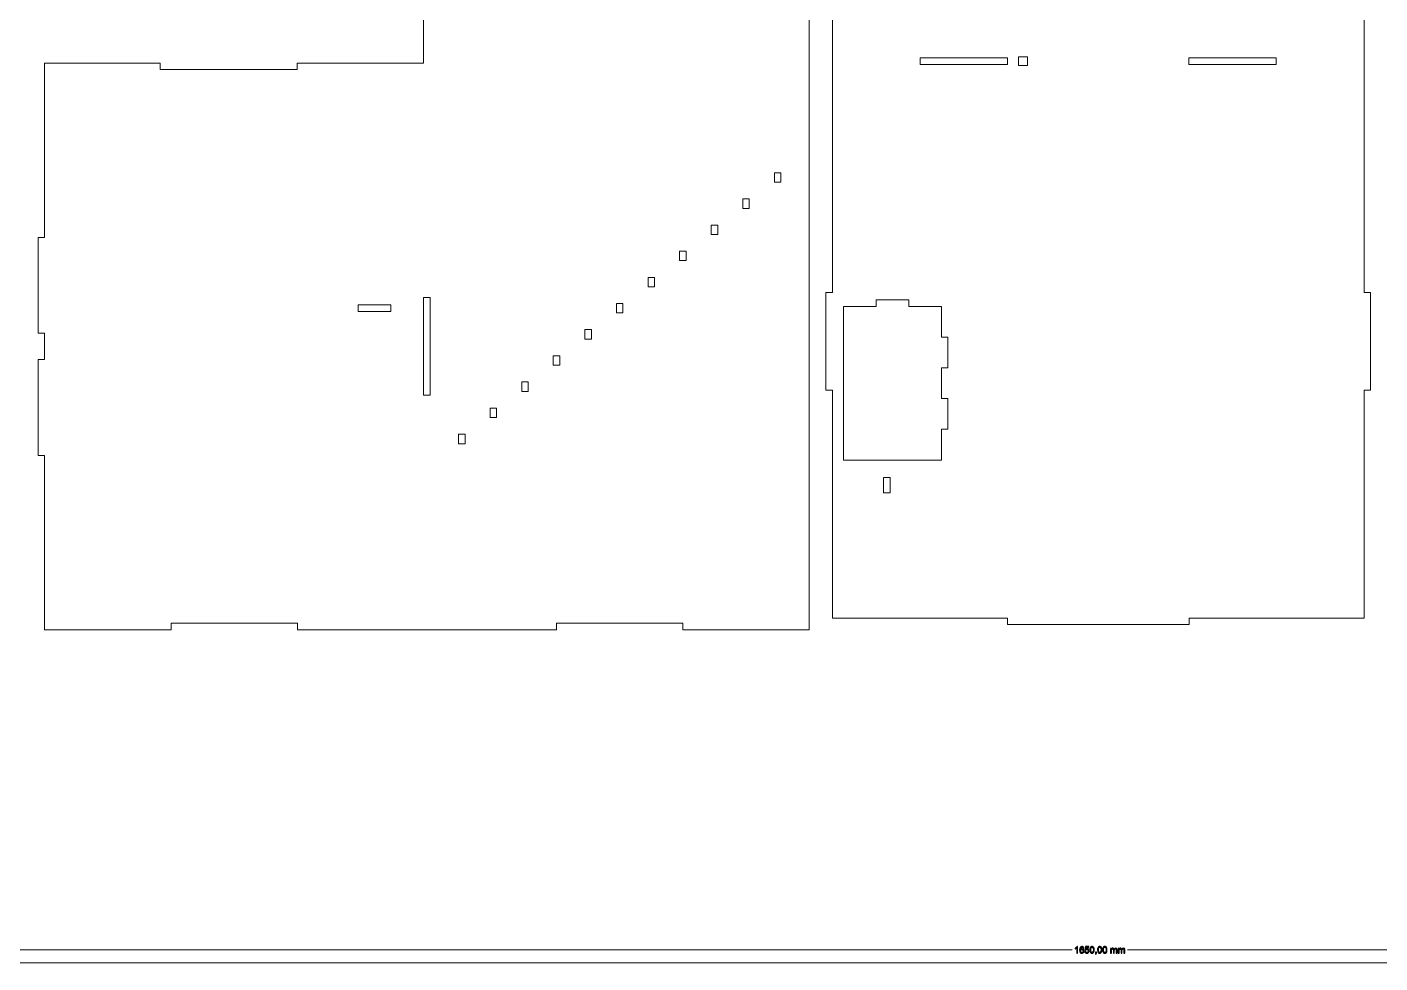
# Model space of a CAD drawing. Header units: centimetres. Extents: x -82 to 82, y -72 to 72.
# Drawn here: x -49.2 to 12.9, y -72.5 to -29.6 of the extents above; entities that cross this region are included whole.
import ezdxf

# ---------------------------------------------------------------- set-up
doc = ezdxf.new("R2010")
doc.units = ezdxf.units.CM
doc.header["$MEASUREMENT"] = 0
doc.layers.add('Camada 1', color=7, linetype='Continuous')

msp = doc.modelspace()

# ---------------------------------------------------------------- linework, layer by layer
at = {"layer": 'Camada 1', "color": 2, "lineweight": 9}
msp.add_open_spline([(-82.5, 72.5), (-82.5, 72.5), (82.5, 72.5), (82.5, 72.5), (82.5, 72.5), (82.5, -72.5), (82.5, -72.5), (82.5, -72.5), (-82.5, -72.5), (-82.5, -72.5), (-82.5, -72.5), (-82.5, 72.5), (-82.5, 72.5)], degree=3, knots=[0, 0, 0, 0, 0.25, 0.25, 0.25, 0.5, 0.5, 0.5, 0.75, 0.75, 0.75, 1, 1, 1, 1], dxfattribs=at)
at = {"layer": 'Camada 1', "color": 250, "lineweight": 9}
for points, knots in [([(-48.39898, -31.20835), (-48.39898, -31.20835), (-48.39898, -39.20835), (-48.39898, -39.20835), (-48.39898, -39.20835), (-48.69898, -39.20835), (-48.69898, -39.20835), (-48.69898, -39.20835), (-48.69898, -43.60835), (-48.69898, -43.60835), (-48.69898, -43.60835), (-48.39898, -43.60835), (-48.39898, -43.60835), (-48.39898, -43.60835), (-48.39898, -44.80835), (-48.39898, -44.80835), (-48.39898, -44.80835), (-48.69898, -44.80835), (-48.69898, -44.80835), (-48.69898, -44.80835), (-48.69898, -49.20835), (-48.69898, -49.20835), (-48.69898, -49.20835), (-48.39898, -49.20835), (-48.39898, -49.20835), (-48.39898, -49.20835), (-48.39898, -57.20835), (-48.39898, -57.20835), (-48.39898, -57.20835), (-42.59598, -57.20835), (-42.59598, -57.20835), (-42.59598, -57.20835), (-42.59598, -56.90835), (-42.59598, -56.90835), (-42.59598, -56.90835), (-36.79598, -56.90835), (-36.79598, -56.90835), (-36.79598, -56.90835), (-36.79598, -57.20835), (-36.79598, -57.20835), (-36.79598, -57.20835), (-24.89599, -57.20835), (-24.89599, -57.20835), (-24.89599, -57.20835), (-24.89599, -56.90835), (-24.89599, -56.90835), (-24.89599, -56.90835), (-19.09599, -56.90835), (-19.09599, -56.90835), (-19.09599, -56.90835), (-19.09599, -57.20835), (-19.09599, -57.20835), (-19.09599, -57.20835), (-13.29899, -57.20835), (-13.29899, -57.20835), (-13.29899, -57.20835), (-13.29899, -46.45335), (-13.29899, -46.45335), (-13.29899, -46.45335), (-13.29899, -41.96335), (-13.29899, -41.96335), (-13.29899, -41.96335), (-13.29899, -23.96335), (-13.29899, -23.96335), (-13.29899, -23.96335), (-13.29899, -20.96335), (-13.29899, -20.96335), (-13.29899, -20.96335), (-13.29899, -19.20835), (-13.29899, -19.20835), (-13.29899, -19.20835), (-19.09599, -19.20835), (-19.09599, -19.20835), (-19.09599, -19.20835), (-19.09599, -19.50835), (-19.09599, -19.50835), (-19.09599, -19.50835), (-24.89599, -19.50835), (-24.89599, -19.50835), (-24.89599, -19.50835), (-24.89599, -19.20835), (-24.89599, -19.20835), (-24.89599, -19.20835), (-30.99898, -19.20835), (-30.99898, -19.20835), (-30.99898, -19.20835), (-30.99898, -23.99935), (-30.99898, -23.99935), (-30.99898, -23.99935), (-30.69898, -23.99935), (-30.69898, -23.99935), (-30.69898, -23.99935), (-30.69898, -28.49035), (-30.69898, -28.49035), (-30.69898, -28.49035), (-30.99898, -28.49035), (-30.99898, -28.49035), (-30.99898, -28.49035), (-30.99898, -31.20835), (-30.99898, -31.20835), (-30.99898, -31.20835), (-36.79798, -31.20835), (-36.79798, -31.20835), (-36.79798, -31.20835), (-36.79798, -31.50835), (-36.79798, -31.50835), (-36.79798, -31.50835), (-42.59798, -31.50835), (-42.59798, -31.50835), (-42.59798, -31.50835), (-43.09798, -31.50835), (-43.09798, -31.50835), (-43.09798, -31.50835), (-43.09798, -31.20835), (-43.09798, -31.20835), (-43.09798, -31.20835), (-48.39898, -31.20835), (-48.39898, -31.20835)], [0, 0, 0, 0, 0.02564103, 0.02564103, 0.02564103, 0.05128205, 0.05128205, 0.05128205, 0.07692308, 0.07692308, 0.07692308, 0.1025641, 0.1025641, 0.1025641, 0.12820513, 0.12820513, 0.12820513, 0.15384615, 0.15384615, 0.15384615, 0.17948718, 0.17948718, 0.17948718, 0.20512821, 0.20512821, 0.20512821, 0.23076923, 0.23076923, 0.23076923, 0.25641026, 0.25641026, 0.25641026, 0.28205128, 0.28205128, 0.28205128, 0.30769231, 0.30769231, 0.30769231, 0.33333333, 0.33333333, 0.33333333, 0.35897436, 0.35897436, 0.35897436, 0.38461538, 0.38461538, 0.38461538, 0.41025641, 0.41025641, 0.41025641, 0.43589744, 0.43589744, 0.43589744, 0.46153846, 0.46153846, 0.46153846, 0.48717949, 0.48717949, 0.48717949, 0.51282051, 0.51282051, 0.51282051, 0.53846154, 0.53846154, 0.53846154, 0.56410256, 0.56410256, 0.56410256, 0.58974359, 0.58974359, 0.58974359, 0.61538462, 0.61538462, 0.61538462, 0.64102564, 0.64102564, 0.64102564, 0.66666667, 0.66666667, 0.66666667, 0.69230769, 0.69230769, 0.69230769, 0.71794872, 0.71794872, 0.71794872, 0.74358974, 0.74358974, 0.74358974, 0.76923077, 0.76923077, 0.76923077, 0.79487179, 0.79487179, 0.79487179, 0.82051282, 0.82051282, 0.82051282, 0.84615385, 0.84615385, 0.84615385, 0.87179487, 0.87179487, 0.87179487, 0.8974359, 0.8974359, 0.8974359, 0.92307692, 0.92307692, 0.92307692, 0.94871795, 0.94871795, 0.94871795, 0.97435897, 0.97435897, 0.97435897, 1, 1, 1, 1]), ([(-12.23213, -46.2175), (-12.23213, -46.2175), (-12.23213, -56.6725), (-12.23213, -56.6725), (-12.23213, -56.6725), (-4.19913, -56.6725), (-4.19913, -56.6725), (-4.19913, -56.6725), (-4.19913, -56.9725), (-4.19913, -56.9725), (-4.19913, -56.9725), (4.13487, -56.9725), (4.13487, -56.9725), (4.13487, -56.9725), (4.13487, -56.6725), (4.13487, -56.6725), (4.13487, -56.6725), (12.16787, -56.6725), (12.16787, -56.6725), (12.16787, -56.6725), (12.16787, -46.2175), (12.16787, -46.2175), (12.16787, -46.2175), (12.46787, -46.2175), (12.46787, -46.2175), (12.46787, -46.2175), (12.46787, -41.7275), (12.46787, -41.7275), (12.46787, -41.7275), (12.16787, -41.7275), (12.16787, -41.7275), (12.16787, -41.7275), (12.16787, -28.25451), (12.16787, -28.25451), (12.16787, -28.25451), (12.46787, -28.25451), (12.46787, -28.25451), (12.46787, -28.25451), (12.46787, -23.76351), (12.46787, -23.76351), (12.46787, -23.76351), (12.16787, -23.76351), (12.16787, -23.76351), (12.16787, -23.76351), (12.16787, -18.97251), (12.16787, -18.97251), (12.16787, -18.97251), (4.13487, -18.97251), (4.13487, -18.97251), (4.13487, -18.97251), (4.13487, -19.27251), (4.13487, -19.27251), (4.13487, -19.27251), (-4.19913, -19.27251), (-4.19913, -19.27251), (-4.19913, -19.27251), (-4.19913, -18.97251), (-4.19913, -18.97251), (-4.19913, -18.97251), (-12.23213, -18.97251), (-12.23213, -18.97251), (-12.23213, -18.97251), (-12.23213, -23.76351), (-12.23213, -23.76351), (-12.23213, -23.76351), (-12.53213, -23.76351), (-12.53213, -23.76351), (-12.53213, -23.76351), (-12.53213, -28.25451), (-12.53213, -28.25451), (-12.53213, -28.25451), (-12.23213, -28.25451), (-12.23213, -28.25451), (-12.23213, -28.25451), (-12.23213, -41.7275), (-12.23213, -41.7275), (-12.23213, -41.7275), (-12.53213, -41.7275), (-12.53213, -41.7275), (-12.53213, -41.7275), (-12.53213, -46.2175), (-12.53213, -46.2175), (-12.53213, -46.2175), (-12.23213, -46.2175), (-12.23213, -46.2175)], [0, 0, 0, 0, 0.03571429, 0.03571429, 0.03571429, 0.07142857, 0.07142857, 0.07142857, 0.10714286, 0.10714286, 0.10714286, 0.14285714, 0.14285714, 0.14285714, 0.17857143, 0.17857143, 0.17857143, 0.21428571, 0.21428571, 0.21428571, 0.25, 0.25, 0.25, 0.28571429, 0.28571429, 0.28571429, 0.32142857, 0.32142857, 0.32142857, 0.35714286, 0.35714286, 0.35714286, 0.39285714, 0.39285714, 0.39285714, 0.42857143, 0.42857143, 0.42857143, 0.46428571, 0.46428571, 0.46428571, 0.5, 0.5, 0.5, 0.53571429, 0.53571429, 0.53571429, 0.57142857, 0.57142857, 0.57142857, 0.60714286, 0.60714286, 0.60714286, 0.64285714, 0.64285714, 0.64285714, 0.67857143, 0.67857143, 0.67857143, 0.71428571, 0.71428571, 0.71428571, 0.75, 0.75, 0.75, 0.78571429, 0.78571429, 0.78571429, 0.82142857, 0.82142857, 0.82142857, 0.85714286, 0.85714286, 0.85714286, 0.89285714, 0.89285714, 0.89285714, 0.92857143, 0.92857143, 0.92857143, 0.96428571, 0.96428571, 0.96428571, 1, 1, 1, 1]), ([(-8.20313, -31.2725), (-8.20313, -31.2725), (-8.20313, -30.9725), (-8.20313, -30.9725), (-8.20313, -30.9725), (-4.20313, -30.9725), (-4.20313, -30.9725), (-4.20313, -30.9725), (-4.20313, -31.2725), (-4.20313, -31.2725), (-4.20313, -31.2725), (-8.20313, -31.2725), (-8.20313, -31.2725)], [0, 0, 0, 0, 0.25, 0.25, 0.25, 0.5, 0.5, 0.5, 0.75, 0.75, 0.75, 1, 1, 1, 1]), ([(-3.68613, -31.3205), (-3.68613, -31.3205), (-3.68613, -30.9245), (-3.68613, -30.9245), (-3.68613, -30.9245), (-3.28613, -30.9245), (-3.28613, -30.9245), (-3.28613, -30.9245), (-3.28613, -31.3205), (-3.28613, -31.3205), (-3.28613, -31.3205), (-3.68613, -31.3205), (-3.68613, -31.3205)], [0, 0, 0, 0, 0.25, 0.25, 0.25, 0.5, 0.5, 0.5, 0.75, 0.75, 0.75, 1, 1, 1, 1]), ([(4.13087, -31.2725), (4.13087, -31.2725), (4.13087, -30.9725), (4.13087, -30.9725), (4.13087, -30.9725), (8.13087, -30.9725), (8.13087, -30.9725), (8.13087, -30.9725), (8.13087, -31.2725), (8.13087, -31.2725), (8.13087, -31.2725), (4.13087, -31.2725), (4.13087, -31.2725)], [0, 0, 0, 0, 0.25, 0.25, 0.25, 0.5, 0.5, 0.5, 0.75, 0.75, 0.75, 1, 1, 1, 1]), ([(-14.89899, -36.67335), (-14.89899, -36.67335), (-14.89899, -36.24035), (-14.89899, -36.24035), (-14.89899, -36.24035), (-14.59899, -36.24035), (-14.59899, -36.24035), (-14.59899, -36.24035), (-14.59899, -36.67335), (-14.59899, -36.67335), (-14.59899, -36.67335), (-14.89899, -36.67335), (-14.89899, -36.67335)], [0, 0, 0, 0, 0.25, 0.25, 0.25, 0.5, 0.5, 0.5, 0.75, 0.75, 0.75, 1, 1, 1, 1]), ([(-16.34899, -37.87335), (-16.34899, -37.87335), (-16.34899, -37.44035), (-16.34899, -37.44035), (-16.34899, -37.44035), (-16.04899, -37.44035), (-16.04899, -37.44035), (-16.04899, -37.44035), (-16.04899, -37.87335), (-16.04899, -37.87335), (-16.04899, -37.87335), (-16.34899, -37.87335), (-16.34899, -37.87335)], [0, 0, 0, 0, 0.25, 0.25, 0.25, 0.5, 0.5, 0.5, 0.75, 0.75, 0.75, 1, 1, 1, 1]), ([(-17.79899, -39.07335), (-17.79899, -39.07335), (-17.79899, -38.64035), (-17.79899, -38.64035), (-17.79899, -38.64035), (-17.49899, -38.64035), (-17.49899, -38.64035), (-17.49899, -38.64035), (-17.49899, -39.07335), (-17.49899, -39.07335), (-17.49899, -39.07335), (-17.79899, -39.07335), (-17.79899, -39.07335)], [0, 0, 0, 0, 0.25, 0.25, 0.25, 0.5, 0.5, 0.5, 0.75, 0.75, 0.75, 1, 1, 1, 1]), ([(-19.24899, -40.27335), (-19.24899, -40.27335), (-19.24899, -39.84035), (-19.24899, -39.84035), (-19.24899, -39.84035), (-18.94899, -39.84035), (-18.94899, -39.84035), (-18.94899, -39.84035), (-18.94899, -40.27335), (-18.94899, -40.27335), (-18.94899, -40.27335), (-19.24899, -40.27335), (-19.24899, -40.27335)], [0, 0, 0, 0, 0.25, 0.25, 0.25, 0.5, 0.5, 0.5, 0.75, 0.75, 0.75, 1, 1, 1, 1]), ([(-20.69899, -41.47335), (-20.69899, -41.47335), (-20.69899, -41.04035), (-20.69899, -41.04035), (-20.69899, -41.04035), (-20.39899, -41.04035), (-20.39899, -41.04035), (-20.39899, -41.04035), (-20.39899, -41.47335), (-20.39899, -41.47335), (-20.39899, -41.47335), (-20.69899, -41.47335), (-20.69899, -41.47335)], [0, 0, 0, 0, 0.25, 0.25, 0.25, 0.5, 0.5, 0.5, 0.75, 0.75, 0.75, 1, 1, 1, 1]), ([(-30.99898, -46.45235), (-30.99898, -46.45235), (-30.99898, -41.96235), (-30.99898, -41.96235), (-30.99898, -41.96235), (-30.69898, -41.96235), (-30.69898, -41.96235), (-30.69898, -41.96235), (-30.69898, -46.45235), (-30.69898, -46.45235), (-30.69898, -46.45235), (-30.99898, -46.45235), (-30.99898, -46.45235)], [0, 0, 0, 0, 0.25, 0.25, 0.25, 0.5, 0.5, 0.5, 0.75, 0.75, 0.75, 1, 1, 1, 1]), ([(-10.23213, -42.3725), (-10.23213, -42.3725), (-11.73213, -42.3725), (-11.73213, -42.3725), (-11.73213, -42.3725), (-11.73213, -49.4215), (-11.73213, -49.4215), (-11.73213, -49.4215), (-7.23213, -49.4215), (-7.23213, -49.4215), (-7.23213, -49.4215), (-7.23213, -48.0115), (-7.23213, -48.0115), (-7.23213, -48.0115), (-6.93213, -48.0115), (-6.93213, -48.0115), (-6.93213, -48.0115), (-6.93213, -46.6015), (-6.93213, -46.6015), (-6.93213, -46.6015), (-7.23213, -46.6015), (-7.23213, -46.6015), (-7.23213, -46.6015), (-7.23213, -45.1925), (-7.23213, -45.1925), (-7.23213, -45.1925), (-6.93213, -45.1925), (-6.93213, -45.1925), (-6.93213, -45.1925), (-6.93213, -43.7825), (-6.93213, -43.7825), (-6.93213, -43.7825), (-7.23213, -43.7825), (-7.23213, -43.7825), (-7.23213, -43.7825), (-7.23213, -42.3725), (-7.23213, -42.3725), (-7.23213, -42.3725), (-8.73213, -42.3725), (-8.73213, -42.3725), (-8.73213, -42.3725), (-8.73213, -42.0725), (-8.73213, -42.0725), (-8.73213, -42.0725), (-10.23213, -42.0725), (-10.23213, -42.0725), (-10.23213, -42.0725), (-10.23213, -42.3725), (-10.23213, -42.3725)], [0, 0, 0, 0, 0.0625, 0.0625, 0.0625, 0.125, 0.125, 0.125, 0.1875, 0.1875, 0.1875, 0.25, 0.25, 0.25, 0.3125, 0.3125, 0.3125, 0.375, 0.375, 0.375, 0.4375, 0.4375, 0.4375, 0.5, 0.5, 0.5, 0.5625, 0.5625, 0.5625, 0.625, 0.625, 0.625, 0.6875, 0.6875, 0.6875, 0.75, 0.75, 0.75, 0.8125, 0.8125, 0.8125, 0.875, 0.875, 0.875, 0.9375, 0.9375, 0.9375, 1, 1, 1, 1]), ([(-33.99898, -42.60835), (-33.99898, -42.60835), (-33.99898, -42.30835), (-33.99898, -42.30835), (-33.99898, -42.30835), (-32.49898, -42.30835), (-32.49898, -42.30835), (-32.49898, -42.30835), (-32.49898, -42.60835), (-32.49898, -42.60835), (-32.49898, -42.60835), (-33.99898, -42.60835), (-33.99898, -42.60835)], [0, 0, 0, 0, 0.25, 0.25, 0.25, 0.5, 0.5, 0.5, 0.75, 0.75, 0.75, 1, 1, 1, 1]), ([(-22.14899, -42.67335), (-22.14899, -42.67335), (-22.14899, -42.24035), (-22.14899, -42.24035), (-22.14899, -42.24035), (-21.84899, -42.24035), (-21.84899, -42.24035), (-21.84899, -42.24035), (-21.84899, -42.67335), (-21.84899, -42.67335), (-21.84899, -42.67335), (-22.14899, -42.67335), (-22.14899, -42.67335)], [0, 0, 0, 0, 0.25, 0.25, 0.25, 0.5, 0.5, 0.5, 0.75, 0.75, 0.75, 1, 1, 1, 1]), ([(-23.59899, -43.87335), (-23.59899, -43.87335), (-23.59899, -43.44035), (-23.59899, -43.44035), (-23.59899, -43.44035), (-23.29899, -43.44035), (-23.29899, -43.44035), (-23.29899, -43.44035), (-23.29899, -43.87335), (-23.29899, -43.87335), (-23.29899, -43.87335), (-23.59899, -43.87335), (-23.59899, -43.87335)], [0, 0, 0, 0, 0.25, 0.25, 0.25, 0.5, 0.5, 0.5, 0.75, 0.75, 0.75, 1, 1, 1, 1]), ([(-25.04899, -45.07335), (-25.04899, -45.07335), (-25.04899, -44.64035), (-25.04899, -44.64035), (-25.04899, -44.64035), (-24.74899, -44.64035), (-24.74899, -44.64035), (-24.74899, -44.64035), (-24.74899, -45.07335), (-24.74899, -45.07335), (-24.74899, -45.07335), (-25.04899, -45.07335), (-25.04899, -45.07335)], [0, 0, 0, 0, 0.25, 0.25, 0.25, 0.5, 0.5, 0.5, 0.75, 0.75, 0.75, 1, 1, 1, 1]), ([(-26.49898, -46.27335), (-26.49898, -46.27335), (-26.49898, -45.84035), (-26.49898, -45.84035), (-26.49898, -45.84035), (-26.19898, -45.84035), (-26.19898, -45.84035), (-26.19898, -45.84035), (-26.19898, -46.27335), (-26.19898, -46.27335), (-26.19898, -46.27335), (-26.49898, -46.27335), (-26.49898, -46.27335)], [0, 0, 0, 0, 0.25, 0.25, 0.25, 0.5, 0.5, 0.5, 0.75, 0.75, 0.75, 1, 1, 1, 1]), ([(-27.94898, -47.47335), (-27.94898, -47.47335), (-27.94898, -47.04035), (-27.94898, -47.04035), (-27.94898, -47.04035), (-27.64898, -47.04035), (-27.64898, -47.04035), (-27.64898, -47.04035), (-27.64898, -47.47335), (-27.64898, -47.47335), (-27.64898, -47.47335), (-27.94898, -47.47335), (-27.94898, -47.47335)], [0, 0, 0, 0, 0.25, 0.25, 0.25, 0.5, 0.5, 0.5, 0.75, 0.75, 0.75, 1, 1, 1, 1]), ([(-29.39898, -48.67335), (-29.39898, -48.67335), (-29.39898, -48.24035), (-29.39898, -48.24035), (-29.39898, -48.24035), (-29.09898, -48.24035), (-29.09898, -48.24035), (-29.09898, -48.24035), (-29.09898, -48.67335), (-29.09898, -48.67335), (-29.09898, -48.67335), (-29.39898, -48.67335), (-29.39898, -48.67335)], [0, 0, 0, 0, 0.25, 0.25, 0.25, 0.5, 0.5, 0.5, 0.75, 0.75, 0.75, 1, 1, 1, 1]), ([(-9.88213, -50.9215), (-9.88213, -50.9215), (-9.88213, -50.2215), (-9.88213, -50.2215), (-9.88213, -50.2215), (-9.58213, -50.2215), (-9.58213, -50.2215), (-9.58213, -50.2215), (-9.58213, -50.9215), (-9.58213, -50.9215), (-9.58213, -50.9215), (-9.88213, -50.9215), (-9.88213, -50.9215)], [0, 0, 0, 0, 0.25, 0.25, 0.25, 0.5, 0.5, 0.5, 0.75, 0.75, 0.75, 1, 1, 1, 1])]:
    msp.add_open_spline(points, degree=3, knots=knots, dxfattribs=at)
at = {"layer": 'Camada 1', "color": 155, "lineweight": 9}
for points in [[(-82.5, -71.89881), (-82.5, -71.89881), (-1.22378, -71.89881), (-1.22378, -71.89881)], [(1.31523, -71.89881), (1.31523, -71.89881), (82.5, -71.89881), (82.5, -71.89881)]]:
    msp.add_open_spline(points, degree=3, dxfattribs=at)
at = {"layer": 'Camada 1', "color": 155}
for points, knots in [([(-0.98289, -72.05099), (-0.98289, -72.05099), (-1.02014, -72.05099), (-1.02014, -72.05099), (-1.02014, -72.05099), (-1.02014, -71.81378), (-1.02014, -71.81378), (-1.0291, -71.82239), (-1.04089, -71.83093), (-1.05542, -71.83947), (-1.06996, -71.848), (-1.08308, -71.85442), (-1.09465, -71.85866), (-1.09465, -71.85866), (-1.09465, -71.82267), (-1.09465, -71.82267), (-1.07384, -71.81294), (-1.05563, -71.80108), (-1.04004, -71.78711), (-1.02445, -71.77321), (-1.01337, -71.75974), (-1.00688, -71.74662), (-1.00688, -71.74662), (-0.98289, -71.74662), (-0.98289, -71.74662), (-0.98289, -71.74662), (-0.98289, -72.05099), (-0.98289, -72.05099)], [0, 0, 0, 0, 0.11111111, 0.11111111, 0.11111111, 0.22222222, 0.22222222, 0.22222222, 0.33333333, 0.33333333, 0.33333333, 0.44444444, 0.44444444, 0.44444444, 0.55555556, 0.55555556, 0.55555556, 0.66666667, 0.66666667, 0.66666667, 0.77777778, 0.77777778, 0.77777778, 0.88888889, 0.88888889, 0.88888889, 1, 1, 1, 1]), ([(-0.69369, -71.82197), (-0.69369, -71.82197), (-0.73052, -71.82493), (-0.73052, -71.82493), (-0.73383, -71.81033), (-0.73856, -71.79967), (-0.7447, -71.79304), (-0.75479, -71.78239), (-0.76728, -71.7771), (-0.78209, -71.7771), (-0.79402, -71.7771), (-0.8046, -71.78041), (-0.8137, -71.78704), (-0.82541, -71.79558), (-0.83459, -71.808), (-0.84143, -71.82437), (-0.8482, -71.84081), (-0.85173, -71.86416), (-0.85201, -71.89443), (-0.84305, -71.88081), (-0.83205, -71.87065), (-0.81906, -71.86409), (-0.80608, -71.85746), (-0.79254, -71.85414), (-0.77828, -71.85414), (-0.75345, -71.85414), (-0.73228, -71.86331), (-0.71478, -71.88159), (-0.69736, -71.89986), (-0.68861, -71.92343), (-0.68861, -71.95242), (-0.68861, -71.97147), (-0.6927, -71.98911), (-0.70088, -72.00548), (-0.70914, -72.02185), (-0.72036, -72.03434), (-0.73475, -72.04302), (-0.74907, -72.0517), (-0.76537, -72.05607), (-0.78358, -72.05607), (-0.81455, -72.05607), (-0.83988, -72.04464), (-0.85949, -72.02185), (-0.87904, -71.99906), (-0.88884, -71.96146), (-0.88884, -71.9091), (-0.88884, -71.85054), (-0.87798, -71.80793), (-0.85632, -71.78133), (-0.83741, -71.75819), (-0.81194, -71.74662), (-0.77984, -71.74662), (-0.75599, -71.74662), (-0.73637, -71.75332), (-0.72113, -71.76665), (-0.70589, -71.77999), (-0.69672, -71.7984), (-0.69369, -71.82197)], [0, 0, 0, 0, 0.05263158, 0.05263158, 0.05263158, 0.10526316, 0.10526316, 0.10526316, 0.15789474, 0.15789474, 0.15789474, 0.21052632, 0.21052632, 0.21052632, 0.26315789, 0.26315789, 0.26315789, 0.31578947, 0.31578947, 0.31578947, 0.36842105, 0.36842105, 0.36842105, 0.42105263, 0.42105263, 0.42105263, 0.47368421, 0.47368421, 0.47368421, 0.52631579, 0.52631579, 0.52631579, 0.57894737, 0.57894737, 0.57894737, 0.63157895, 0.63157895, 0.63157895, 0.68421053, 0.68421053, 0.68421053, 0.73684211, 0.73684211, 0.73684211, 0.78947368, 0.78947368, 0.78947368, 0.84210526, 0.84210526, 0.84210526, 0.89473684, 0.89473684, 0.89473684, 0.94736842, 0.94736842, 0.94736842, 1, 1, 1, 1]), ([(-0.84609, -71.95278), (-0.84609, -71.96562), (-0.84334, -71.9779), (-0.8379, -71.98961), (-0.83247, -72.00132), (-0.82485, -72.01021), (-0.81518, -72.01635), (-0.80545, -72.02249), (-0.79515, -72.02559), (-0.78421, -72.02559), (-0.76834, -72.02559), (-0.75479, -72.01924), (-0.74357, -72.00654), (-0.73235, -71.99384), (-0.72671, -71.97663), (-0.72671, -71.95482), (-0.72671, -71.93387), (-0.73228, -71.91736), (-0.74336, -71.90529), (-0.75444, -71.89323), (-0.76855, -71.88716), (-0.78569, -71.88716), (-0.80248, -71.88716), (-0.81681, -71.89323), (-0.82852, -71.90529), (-0.84023, -71.91736), (-0.84609, -71.93316), (-0.84609, -71.95278)], [0, 0, 0, 0, 0.11111111, 0.11111111, 0.11111111, 0.22222222, 0.22222222, 0.22222222, 0.33333333, 0.33333333, 0.33333333, 0.44444444, 0.44444444, 0.44444444, 0.55555556, 0.55555556, 0.55555556, 0.66666667, 0.66666667, 0.66666667, 0.77777778, 0.77777778, 0.77777778, 0.88888889, 0.88888889, 0.88888889, 1, 1, 1, 1]), ([(-0.65171, -71.9714), (-0.65171, -71.9714), (-0.61276, -71.96844), (-0.61276, -71.96844), (-0.60987, -71.98742), (-0.60317, -72.00167), (-0.59273, -72.01127), (-0.58228, -72.02079), (-0.56951, -72.02559), (-0.55449, -72.02559), (-0.53635, -72.02559), (-0.52118, -72.01882), (-0.50884, -72.00534), (-0.49656, -71.99179), (-0.49042, -71.97387), (-0.49042, -71.95158), (-0.49042, -71.93034), (-0.49628, -71.91362), (-0.50806, -71.90134), (-0.51984, -71.88907), (-0.53544, -71.88293), (-0.55484, -71.88293), (-0.5669, -71.88293), (-0.5777, -71.88568), (-0.58729, -71.89118), (-0.59682, -71.89669), (-0.6043, -71.90381), (-0.6098, -71.91256), (-0.6098, -71.91256), (-0.64494, -71.90748), (-0.64494, -71.90748), (-0.64494, -71.90748), (-0.61573, -71.7517), (-0.61573, -71.7517), (-0.61573, -71.7517), (-0.46544, -71.7517), (-0.46544, -71.7517), (-0.46544, -71.7517), (-0.46544, -71.78726), (-0.46544, -71.78726), (-0.46544, -71.78726), (-0.58602, -71.78726), (-0.58602, -71.78726), (-0.58602, -71.78726), (-0.60218, -71.86903), (-0.60218, -71.86903), (-0.58405, -71.85626), (-0.565, -71.84991), (-0.5451, -71.84991), (-0.51871, -71.84991), (-0.49642, -71.85908), (-0.47829, -71.87742), (-0.46015, -71.89577), (-0.45105, -71.91933), (-0.45105, -71.94812), (-0.45105, -71.97557), (-0.45902, -71.99927), (-0.47497, -72.01924), (-0.49437, -72.04379), (-0.5209, -72.05607), (-0.55449, -72.05607), (-0.582, -72.05607), (-0.60444, -72.04831), (-0.62187, -72.03286), (-0.63929, -72.01741), (-0.64924, -71.99694), (-0.65171, -71.9714)], [0, 0, 0, 0, 0.04545455, 0.04545455, 0.04545455, 0.09090909, 0.09090909, 0.09090909, 0.13636364, 0.13636364, 0.13636364, 0.18181818, 0.18181818, 0.18181818, 0.22727273, 0.22727273, 0.22727273, 0.27272727, 0.27272727, 0.27272727, 0.31818182, 0.31818182, 0.31818182, 0.36363636, 0.36363636, 0.36363636, 0.40909091, 0.40909091, 0.40909091, 0.45454545, 0.45454545, 0.45454545, 0.5, 0.5, 0.5, 0.54545455, 0.54545455, 0.54545455, 0.59090909, 0.59090909, 0.59090909, 0.63636364, 0.63636364, 0.63636364, 0.68181818, 0.68181818, 0.68181818, 0.72727273, 0.72727273, 0.72727273, 0.77272727, 0.77272727, 0.77272727, 0.81818182, 0.81818182, 0.81818182, 0.86363636, 0.86363636, 0.86363636, 0.90909091, 0.90909091, 0.90909091, 0.95454545, 0.95454545, 0.95454545, 1, 1, 1, 1]), ([(-0.41627, -71.90141), (-0.41627, -71.86564), (-0.4126, -71.83671), (-0.40526, -71.81484), (-0.39786, -71.7929), (-0.38692, -71.77604), (-0.37238, -71.76425), (-0.35792, -71.75247), (-0.33965, -71.74662), (-0.31763, -71.74662), (-0.30141, -71.74662), (-0.28715, -71.74986), (-0.27481, -71.75642), (-0.26253, -71.76298), (-0.25237, -71.77244), (-0.24447, -71.78479), (-0.23657, -71.79706), (-0.23036, -71.81209), (-0.22584, -71.8298), (-0.22126, -71.84751), (-0.219, -71.87143), (-0.219, -71.90141), (-0.219, -71.93697), (-0.22267, -71.96576), (-0.22993, -71.98763), (-0.2372, -72.00957), (-0.24814, -72.02644), (-0.26267, -72.03829), (-0.27714, -72.05014), (-0.29548, -72.05607), (-0.31763, -72.05607), (-0.34677, -72.05607), (-0.3697, -72.0457), (-0.38635, -72.02488), (-0.40632, -71.99948), (-0.41627, -71.95835), (-0.41627, -71.90141)], [0, 0, 0, 0, 0.08333333, 0.08333333, 0.08333333, 0.16666667, 0.16666667, 0.16666667, 0.25, 0.25, 0.25, 0.33333333, 0.33333333, 0.33333333, 0.41666667, 0.41666667, 0.41666667, 0.5, 0.5, 0.5, 0.58333333, 0.58333333, 0.58333333, 0.66666667, 0.66666667, 0.66666667, 0.75, 0.75, 0.75, 0.83333333, 0.83333333, 0.83333333, 0.91666667, 0.91666667, 0.91666667, 1, 1, 1, 1]), ([(-0.37817, -71.90155), (-0.37817, -71.95144), (-0.37238, -71.9846), (-0.36074, -72.00097), (-0.3491, -72.01741), (-0.33471, -72.02559), (-0.31763, -72.02559), (-0.30056, -72.02559), (-0.28617, -72.01734), (-0.27453, -72.0009), (-0.26288, -71.98439), (-0.2571, -71.9513), (-0.2571, -71.90155), (-0.2571, -71.85167), (-0.26288, -71.81851), (-0.27453, -71.80214), (-0.2861, -71.7857), (-0.30063, -71.77752), (-0.31806, -71.77752), (-0.33513, -71.77752), (-0.34882, -71.78479), (-0.35905, -71.79925), (-0.37182, -71.81766), (-0.37817, -71.85181), (-0.37817, -71.90155)], [0, 0, 0, 0, 0.125, 0.125, 0.125, 0.25, 0.25, 0.25, 0.375, 0.375, 0.375, 0.5, 0.5, 0.5, 0.625, 0.625, 0.625, 0.75, 0.75, 0.75, 0.875, 0.875, 0.875, 1, 1, 1, 1]), ([(-0.16093, -72.05099), (-0.16093, -72.05099), (-0.16093, -72.00866), (-0.16093, -72.00866), (-0.16093, -72.00866), (-0.1186, -72.00866), (-0.1186, -72.00866), (-0.1186, -72.00866), (-0.1186, -72.05099), (-0.1186, -72.05099), (-0.1186, -72.06658), (-0.12135, -72.07921), (-0.12693, -72.08881), (-0.13243, -72.0984), (-0.14125, -72.10588), (-0.15331, -72.1111), (-0.15331, -72.1111), (-0.16347, -72.09502), (-0.16347, -72.09502), (-0.15557, -72.09156), (-0.14979, -72.08648), (-0.14612, -72.07985), (-0.14238, -72.07314), (-0.14026, -72.06355), (-0.13984, -72.05099), (-0.13984, -72.05099), (-0.16093, -72.05099), (-0.16093, -72.05099)], [0, 0, 0, 0, 0.11111111, 0.11111111, 0.11111111, 0.22222222, 0.22222222, 0.22222222, 0.33333333, 0.33333333, 0.33333333, 0.44444444, 0.44444444, 0.44444444, 0.55555556, 0.55555556, 0.55555556, 0.66666667, 0.66666667, 0.66666667, 0.77777778, 0.77777778, 0.77777778, 0.88888889, 0.88888889, 0.88888889, 1, 1, 1, 1]), ([(-0.06321, -71.90141), (-0.06321, -71.86564), (-0.05954, -71.83671), (-0.0522, -71.81484), (-0.0448, -71.7929), (-0.03386, -71.77604), (-0.01932, -71.76425), (-0.00486, -71.75247), (0.01341, -71.74662), (0.03543, -71.74662), (0.05165, -71.74662), (0.06591, -71.74986), (0.07825, -71.75642), (0.09053, -71.76298), (0.10069, -71.77244), (0.10859, -71.78479), (0.11649, -71.79706), (0.1227, -71.81209), (0.12722, -71.8298), (0.1318, -71.84751), (0.13406, -71.87143), (0.13406, -71.90141), (0.13406, -71.93697), (0.13039, -71.96576), (0.12313, -71.98763), (0.11586, -72.00957), (0.10492, -72.02644), (0.09039, -72.03829), (0.07592, -72.05014), (0.05758, -72.05607), (0.03543, -72.05607), (0.00629, -72.05607), (-0.01664, -72.0457), (-0.03329, -72.02488), (-0.05326, -71.99948), (-0.06321, -71.95835), (-0.06321, -71.90141)], [0, 0, 0, 0, 0.08333333, 0.08333333, 0.08333333, 0.16666667, 0.16666667, 0.16666667, 0.25, 0.25, 0.25, 0.33333333, 0.33333333, 0.33333333, 0.41666667, 0.41666667, 0.41666667, 0.5, 0.5, 0.5, 0.58333333, 0.58333333, 0.58333333, 0.66666667, 0.66666667, 0.66666667, 0.75, 0.75, 0.75, 0.83333333, 0.83333333, 0.83333333, 0.91666667, 0.91666667, 0.91666667, 1, 1, 1, 1]), ([(-0.02511, -71.90155), (-0.02511, -71.95144), (-0.01932, -71.9846), (-0.00768, -72.00097), (0.00396, -72.01741), (0.01835, -72.02559), (0.03543, -72.02559), (0.0525, -72.02559), (0.06689, -72.01734), (0.07853, -72.0009), (0.09018, -71.98439), (0.09596, -71.9513), (0.09596, -71.90155), (0.09596, -71.85167), (0.09018, -71.81851), (0.07853, -71.80214), (0.06696, -71.7857), (0.05243, -71.77752), (0.035, -71.77752), (0.01793, -71.77752), (0.00424, -71.78479), (-0.00599, -71.79925), (-0.01876, -71.81766), (-0.02511, -71.85181), (-0.02511, -71.90155)], [0, 0, 0, 0, 0.125, 0.125, 0.125, 0.25, 0.25, 0.25, 0.375, 0.375, 0.375, 0.5, 0.5, 0.5, 0.625, 0.625, 0.625, 0.75, 0.75, 0.75, 0.875, 0.875, 0.875, 1, 1, 1, 1]), ([(0.17223, -71.90141), (0.17223, -71.86564), (0.1759, -71.83671), (0.18324, -71.81484), (0.19064, -71.7929), (0.20158, -71.77604), (0.21612, -71.76425), (0.23058, -71.75247), (0.24885, -71.74662), (0.27087, -71.74662), (0.28709, -71.74662), (0.30135, -71.74986), (0.31369, -71.75642), (0.32597, -71.76298), (0.33613, -71.77244), (0.34403, -71.78479), (0.35193, -71.79706), (0.35814, -71.81209), (0.36266, -71.8298), (0.36724, -71.84751), (0.3695, -71.87143), (0.3695, -71.90141), (0.3695, -71.93697), (0.36583, -71.96576), (0.35857, -71.98763), (0.3513, -72.00957), (0.34036, -72.02644), (0.32583, -72.03829), (0.31136, -72.05014), (0.29302, -72.05607), (0.27087, -72.05607), (0.24173, -72.05607), (0.2188, -72.0457), (0.20215, -72.02488), (0.18218, -71.99948), (0.17223, -71.95835), (0.17223, -71.90141)], [0, 0, 0, 0, 0.08333333, 0.08333333, 0.08333333, 0.16666667, 0.16666667, 0.16666667, 0.25, 0.25, 0.25, 0.33333333, 0.33333333, 0.33333333, 0.41666667, 0.41666667, 0.41666667, 0.5, 0.5, 0.5, 0.58333333, 0.58333333, 0.58333333, 0.66666667, 0.66666667, 0.66666667, 0.75, 0.75, 0.75, 0.83333333, 0.83333333, 0.83333333, 0.91666667, 0.91666667, 0.91666667, 1, 1, 1, 1]), ([(0.21033, -71.90155), (0.21033, -71.95144), (0.21612, -71.9846), (0.22776, -72.00097), (0.2394, -72.01741), (0.25379, -72.02559), (0.27087, -72.02559), (0.28794, -72.02559), (0.30233, -72.01734), (0.31397, -72.0009), (0.32562, -71.98439), (0.3314, -71.9513), (0.3314, -71.90155), (0.3314, -71.85167), (0.32562, -71.81851), (0.31397, -71.80214), (0.3024, -71.7857), (0.28787, -71.77752), (0.27044, -71.77752), (0.25337, -71.77752), (0.23968, -71.78479), (0.22945, -71.79925), (0.21668, -71.81766), (0.21033, -71.85181), (0.21033, -71.90155)], [0, 0, 0, 0, 0.125, 0.125, 0.125, 0.25, 0.25, 0.25, 0.375, 0.375, 0.375, 0.5, 0.5, 0.5, 0.625, 0.625, 0.625, 0.75, 0.75, 0.75, 0.875, 0.875, 0.875, 1, 1, 1, 1]), ([(0.53545, -72.05099), (0.53545, -72.05099), (0.53545, -71.83128), (0.53545, -71.83128), (0.53545, -71.83128), (0.56889, -71.83128), (0.56889, -71.83128), (0.56889, -71.83128), (0.56889, -71.86233), (0.56889, -71.86233), (0.57574, -71.8516), (0.58491, -71.84292), (0.59634, -71.83643), (0.60777, -71.82987), (0.62075, -71.82663), (0.63536, -71.82663), (0.65158, -71.82663), (0.66492, -71.83001), (0.67529, -71.83671), (0.68566, -71.84349), (0.693, -71.85287), (0.69723, -71.86501), (0.71473, -71.8394), (0.73738, -71.82663), (0.76532, -71.82663), (0.78719, -71.82663), (0.80405, -71.83262), (0.81576, -71.84469), (0.82755, -71.85675), (0.83347, -71.87531), (0.83347, -71.90036), (0.83347, -71.90036), (0.83347, -72.05099), (0.83347, -72.05099), (0.83347, -72.05099), (0.79622, -72.05099), (0.79622, -72.05099), (0.79622, -72.05099), (0.79622, -71.9127), (0.79622, -71.9127), (0.79622, -71.89789), (0.79495, -71.88716), (0.79255, -71.8806), (0.79015, -71.87404), (0.78578, -71.86882), (0.77936, -71.8648), (0.77301, -71.86077), (0.76553, -71.8588), (0.75699, -71.8588), (0.74147, -71.8588), (0.72863, -71.86395), (0.7184, -71.87418), (0.70817, -71.88448), (0.70309, -71.90092), (0.70309, -71.9235), (0.70309, -71.9235), (0.70309, -72.05099), (0.70309, -72.05099), (0.70309, -72.05099), (0.66584, -72.05099), (0.66584, -72.05099), (0.66584, -72.05099), (0.66584, -71.9084), (0.66584, -71.9084), (0.66584, -71.89189), (0.6628, -71.87947), (0.65673, -71.87122), (0.65067, -71.86296), (0.64072, -71.8588), (0.62696, -71.8588), (0.61652, -71.8588), (0.60685, -71.86155), (0.59796, -71.86705), (0.58907, -71.87256), (0.58265, -71.8806), (0.57863, -71.89125), (0.57468, -71.90184), (0.5727, -71.91715), (0.5727, -71.93711), (0.5727, -71.93711), (0.5727, -72.05099), (0.5727, -72.05099), (0.5727, -72.05099), (0.53545, -72.05099), (0.53545, -72.05099)], [0, 0, 0, 0, 0.03571429, 0.03571429, 0.03571429, 0.07142857, 0.07142857, 0.07142857, 0.10714286, 0.10714286, 0.10714286, 0.14285714, 0.14285714, 0.14285714, 0.17857143, 0.17857143, 0.17857143, 0.21428571, 0.21428571, 0.21428571, 0.25, 0.25, 0.25, 0.28571429, 0.28571429, 0.28571429, 0.32142857, 0.32142857, 0.32142857, 0.35714286, 0.35714286, 0.35714286, 0.39285714, 0.39285714, 0.39285714, 0.42857143, 0.42857143, 0.42857143, 0.46428571, 0.46428571, 0.46428571, 0.5, 0.5, 0.5, 0.53571429, 0.53571429, 0.53571429, 0.57142857, 0.57142857, 0.57142857, 0.60714286, 0.60714286, 0.60714286, 0.64285714, 0.64285714, 0.64285714, 0.67857143, 0.67857143, 0.67857143, 0.71428571, 0.71428571, 0.71428571, 0.75, 0.75, 0.75, 0.78571429, 0.78571429, 0.78571429, 0.82142857, 0.82142857, 0.82142857, 0.85714286, 0.85714286, 0.85714286, 0.89285714, 0.89285714, 0.89285714, 0.92857143, 0.92857143, 0.92857143, 0.96428571, 0.96428571, 0.96428571, 1, 1, 1, 1]), ([(0.88808, -72.05099), (0.88808, -72.05099), (0.88808, -71.83128), (0.88808, -71.83128), (0.88808, -71.83128), (0.92152, -71.83128), (0.92152, -71.83128), (0.92152, -71.83128), (0.92152, -71.86233), (0.92152, -71.86233), (0.92837, -71.8516), (0.93754, -71.84292), (0.94897, -71.83643), (0.9604, -71.82987), (0.97338, -71.82663), (0.98799, -71.82663), (1.00421, -71.82663), (1.01755, -71.83001), (1.02792, -71.83671), (1.03829, -71.84349), (1.04563, -71.85287), (1.04986, -71.86501), (1.06736, -71.8394), (1.09001, -71.82663), (1.11795, -71.82663), (1.13982, -71.82663), (1.15668, -71.83262), (1.16839, -71.84469), (1.18018, -71.85675), (1.1861, -71.87531), (1.1861, -71.90036), (1.1861, -71.90036), (1.1861, -72.05099), (1.1861, -72.05099), (1.1861, -72.05099), (1.14885, -72.05099), (1.14885, -72.05099), (1.14885, -72.05099), (1.14885, -71.9127), (1.14885, -71.9127), (1.14885, -71.89789), (1.14758, -71.88716), (1.14518, -71.8806), (1.14278, -71.87404), (1.13841, -71.86882), (1.13199, -71.8648), (1.12564, -71.86077), (1.11816, -71.8588), (1.10962, -71.8588), (1.0941, -71.8588), (1.08126, -71.86395), (1.07103, -71.87418), (1.0608, -71.88448), (1.05572, -71.90092), (1.05572, -71.9235), (1.05572, -71.9235), (1.05572, -72.05099), (1.05572, -72.05099), (1.05572, -72.05099), (1.01847, -72.05099), (1.01847, -72.05099), (1.01847, -72.05099), (1.01847, -71.9084), (1.01847, -71.9084), (1.01847, -71.89189), (1.01543, -71.87947), (1.00936, -71.87122), (1.0033, -71.86296), (0.99335, -71.8588), (0.97959, -71.8588), (0.96915, -71.8588), (0.95948, -71.86155), (0.95059, -71.86705), (0.9417, -71.87256), (0.93528, -71.8806), (0.93126, -71.89125), (0.92731, -71.90184), (0.92533, -71.91715), (0.92533, -71.93711), (0.92533, -71.93711), (0.92533, -72.05099), (0.92533, -72.05099), (0.92533, -72.05099), (0.88808, -72.05099), (0.88808, -72.05099)], [0, 0, 0, 0, 0.03571429, 0.03571429, 0.03571429, 0.07142857, 0.07142857, 0.07142857, 0.10714286, 0.10714286, 0.10714286, 0.14285714, 0.14285714, 0.14285714, 0.17857143, 0.17857143, 0.17857143, 0.21428571, 0.21428571, 0.21428571, 0.25, 0.25, 0.25, 0.28571429, 0.28571429, 0.28571429, 0.32142857, 0.32142857, 0.32142857, 0.35714286, 0.35714286, 0.35714286, 0.39285714, 0.39285714, 0.39285714, 0.42857143, 0.42857143, 0.42857143, 0.46428571, 0.46428571, 0.46428571, 0.5, 0.5, 0.5, 0.53571429, 0.53571429, 0.53571429, 0.57142857, 0.57142857, 0.57142857, 0.60714286, 0.60714286, 0.60714286, 0.64285714, 0.64285714, 0.64285714, 0.67857143, 0.67857143, 0.67857143, 0.71428571, 0.71428571, 0.71428571, 0.75, 0.75, 0.75, 0.78571429, 0.78571429, 0.78571429, 0.82142857, 0.82142857, 0.82142857, 0.85714286, 0.85714286, 0.85714286, 0.89285714, 0.89285714, 0.89285714, 0.92857143, 0.92857143, 0.92857143, 0.96428571, 0.96428571, 0.96428571, 1, 1, 1, 1])]:
    msp.add_open_spline(points, degree=3, knots=knots, dxfattribs=at)

doc.saveas('drawing.dxf')
